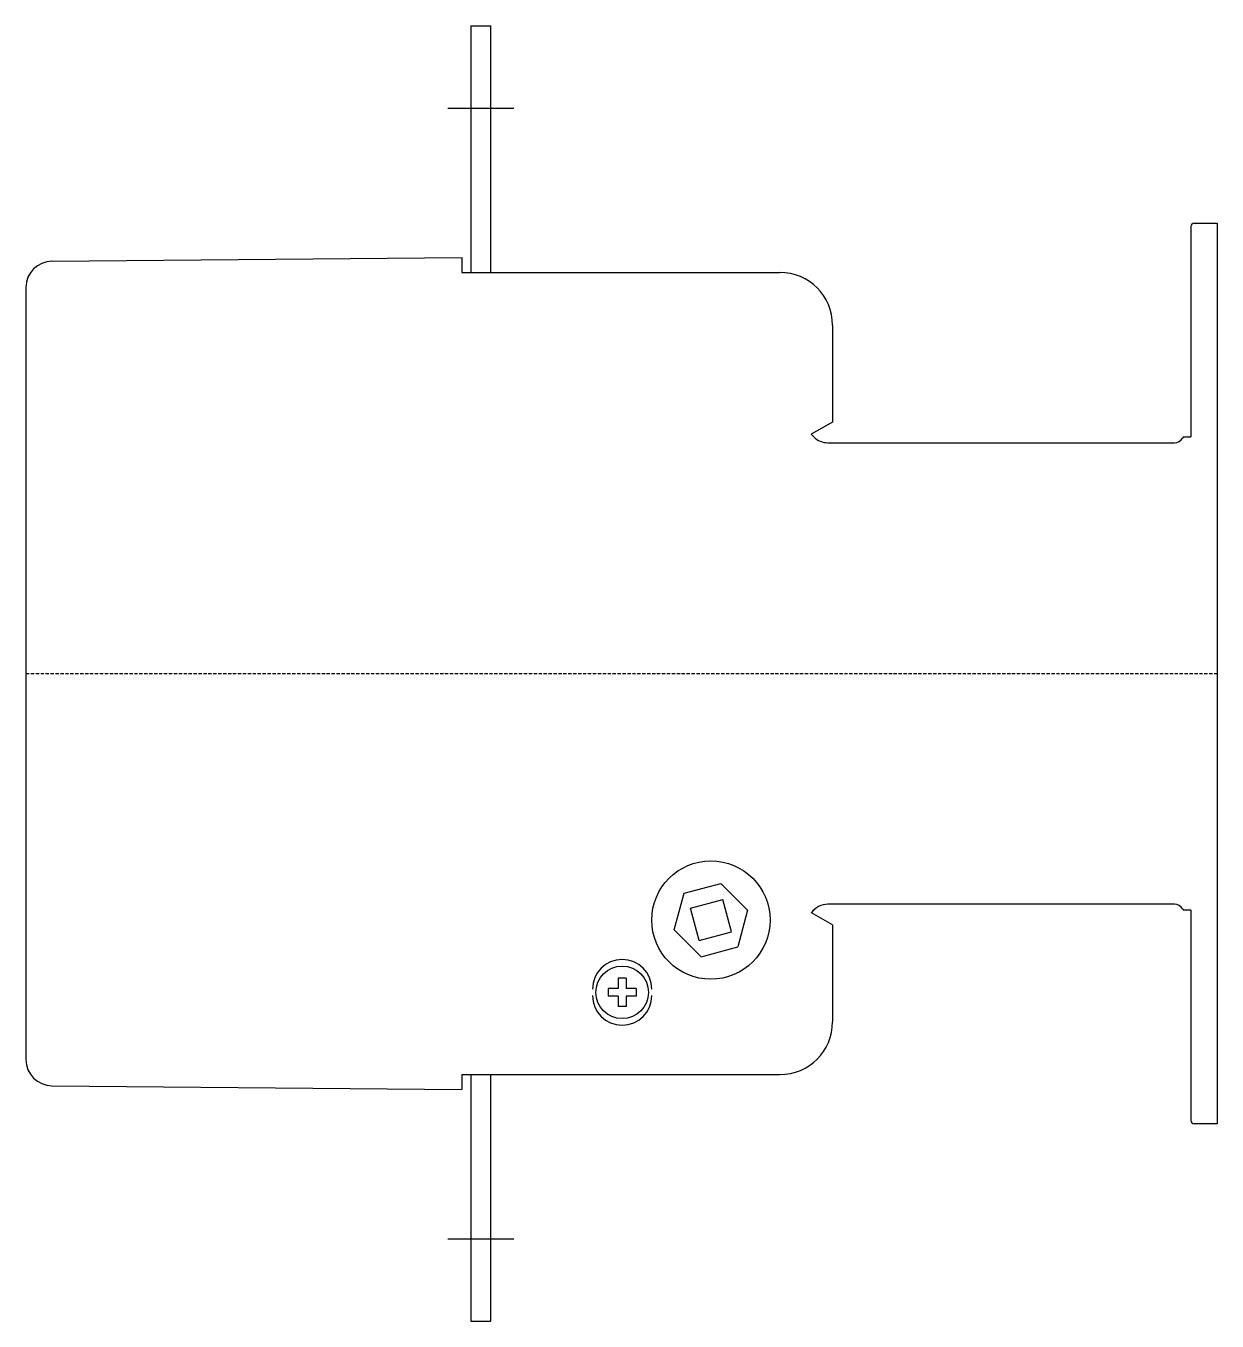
# Model space of a CAD drawing. Extents: x 0 to 181, y 0 to 197.
import ezdxf

# ---------------------------------------------------------------- set-up
doc = ezdxf.new("R2010")
doc.units = 0
doc.linetypes.add('DASHED', pattern=[0.75, 0.5, -0.25])
doc.layers.add('-15N-THT. THIẾT BỊ ĐÓNG MỞ', color=40, linetype='CONTINUOUS')

# ---------------------------------------------------------------- blocks, each defined once
blk = doc.blocks.new('06 - N - SC CTT CHIẾU HÔNG LC1D225')
at = {"layer": '-15N-THT. THIẾT BỊ ĐÓNG MỞ'}
for p, q in [((-113.5, 98.5), (-113.5, 61)), ((-113.5, 98.5), (-110.5, 98.5)), ((-110.5, 61), (-110.5, 98.5)), ((-117, 86), (-107, 86)), ((-4, 68), (-4, 36)), ((-3.5, 68.5), (0, 68.5)), ((0, 68.5), (0, -68.5)), ((-177.23, 62.71), (-114.9, 63.25)), ((-114.9, 63.25), (-114.9, 61)), ((-114.9, 61), (-66.5, 61)), ((-181.2, 58.71), (-181.2, -58.71)), ((-58.5, 53), (-58.5, 38.25)), ((-58.5, 38.25), (-61.74, 36.38)), ((-61.74, 36.38), (-61.34, 35.98)), ((-5.12, 36), (-5.21, 35.85)), ((-5.12, 36), (-4, 36)), ((-59.22, 35.1), (-6.5, 35.1)), ((-82.58, -38.99), (-81.08, -33.42)), ((-81.08, -33.42), (-75.51, -31.92)), ((-71.42, -36.01), (-75.51, -31.92)), ((-80.12, -35.7), (-75.2, -34.38)), ((-73.88, -39.3), (-75.2, -34.38)), ((-6.5, -35.1), (-59.22, -35.1)), ((-78.8, -40.62), (-80.12, -35.7)), ((-71.42, -36.01), (-72.92, -41.58)), ((-61.34, -35.98), (-61.74, -36.38)), ((-58.5, -38.25), (-61.69, -36.41)), ((-5.21, -35.85), (-5.12, -36)), ((-4, -36), (-5.12, -36)), ((-4, -36), (-4, -68)), ((-82.58, -38.99), (-78.49, -43.08)), ((-78.8, -40.62), (-73.88, -39.3)), ((-58.5, -38.25), (-58.5, -53)), ((-78.49, -43.08), (-72.92, -41.58)), ((-91.1, -46.35), (-91.1, -47.9)), ((-89.9, -46.35), (-91.1, -46.35)), ((-89.9, -46.35), (-89.9, -47.9)), ((-92.65, -47.9), (-92.65, -49.1)), ((-91.1, -47.9), (-92.65, -47.9)), ((-91.1, -49.1), (-92.65, -49.1)), ((-91.1, -49.1), (-91.1, -50.65)), ((-88.35, -47.9), (-89.9, -47.9)), ((-88.35, -49.1), (-89.9, -49.1)), ((-89.9, -49.1), (-89.9, -50.65)), ((-88.35, -47.9), (-88.35, -49.1)), ((-89.9, -50.65), (-91.1, -50.65)), ((-114.9, -61), (-114.9, -63.25)), ((-114.9, -61), (-66.5, -61)), ((-113.5, -61), (-113.5, -98.5)), ((-110.5, -98.5), (-110.5, -61)), ((-177.23, -62.71), (-114.9, -63.25)), ((0, -68.5), (-3.5, -68.5)), ((-117, -86), (-107, -86)), ((-113.5, -98.5), (-110.5, -98.5))]:
    blk.add_line(p, q, dxfattribs=at)
at = {"layer": '-15N-THT. THIẾT BỊ ĐÓNG MỞ', "color": 6, "linetype": 'DASHED'}
blk.add_line((-181.2, 0), (0, 0), dxfattribs=at)
at = {"layer": '-15N-THT. THIẾT BỊ ĐÓNG MỞ'}
for centre, radius in [((-77, -37.5), 9), ((-90.5, -48.5), 4)]:
    blk.add_circle(centre, radius, dxfattribs=at)
for centre, radius, start, end in [((-3.5, 68), 0.5, 90.0001, 180), ((-177.2, 58.71), 4, 90.5, 180), ((-66.5, 53), 8, 360, 90), ((-59.22, 38.1), 3, 224.9999, 269.9999), ((-6.5, 36.6), 1.5, 269.9998, 329.84), ((-59.22, -38.1), 3, 90.0001, 145.7052), ((-6.5, -36.6), 1.5, 30.1599, 90.0003), ((-90.5, -48), 4.5, 0, 180), ((-90.5, -49), 4.5, 180, 360), ((-66.5, -53), 8, 270, 360), ((-177.2, -58.71), 4, 180, 269.5), ((-3.5, -68), 0.5, 180, 270)]:
    blk.add_arc(centre, radius, start, end, dxfattribs=at)

msp = doc.modelspace()

# ---------------------------------------------------------------- block references
msp.add_blockref('06 - N - SC CTT CHIẾU HÔNG LC1D225', (181.2, 98.5))

doc.saveas('drawing.dxf')
